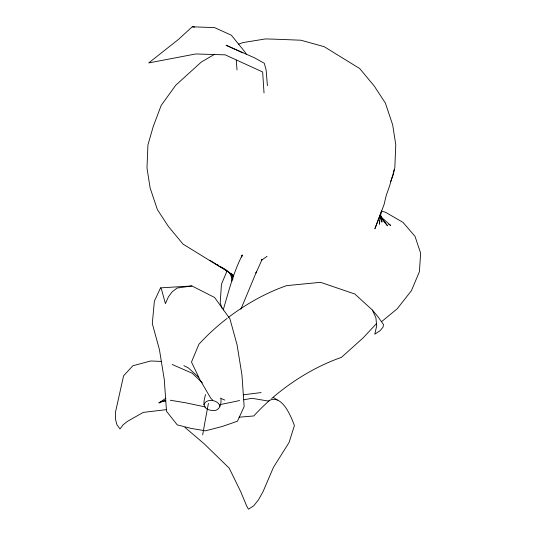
<?xml version="1.0" encoding="UTF-8"?>
<svg xmlns="http://www.w3.org/2000/svg" width="536" height="536" viewBox="0 0 536 536"><rect width="100%" height="100%" fill="white"/><g stroke="black" fill="none" stroke-linecap="round" stroke-linejoin="round"><path stroke-width="0.8" d="M379.629 220.892L379.488 224.242L380.017 217.656L381.538 211.124L374.892 228.765L384.024 204.672L386.295 195.258L389.551 186.093L394.818 167.788L395.776 144.713L392.66 124.814L385.384 103.073L374.255 86.061L359.723 68.568L324.213 46.686L300.79 40.207L274.412 39.168L265.488 38.934L243.002 42.578L238.306 44.274M379.763 217.549L379.836 215.874M394.121 169.838L393.484 174.26L390.543 181.738M221.006 399.213C221.375 405.404 219.003 411.715 211.821 410.429C202.045 409.383 203.245 402.73 205.549 394.503M203.915 404.727C205.958 397.967 218.601 399.688 219.874 406.281M223.251 310.036L224.343 306.023C229.448 288.716 233.984 271.075 242.359 254.982L241.796 256.416M227.184 270.633L221.442 284.274L220.216 302.8L221.991 308.153M240.878 309.239L256.53 271.625L255.967 273.038L262.084 259.478L261.253 260.329M160.552 287.865L154.375 301.111L152.304 323.603L159.427 349.613L164.277 379.522L166.522 411.293L177.255 424.88L190.963 428.371L205.482 430.844L222.326 426.462L237.448 421.216L244.168 406.563L241.924 374.791L237.073 344.882L229.944 318.866L214.568 297.447L191.915 285.949L160.552 287.865L161.436 289.005L165.403 303.637L168.351 296.991L172.15 291.812L177.115 288.046L191.915 285.949M376.48 323.597L363.1 337.915L341.466 357.338A138.315 83.16 -37.4 0 0 271.665 398.556M246.413 54.424L245.213 52.334L231.364 35.222L214.588 27.611L192.243 26.8L178.528 39.356L148.707 62.947L195.687 53.968L225.18 54.846L262.653 71.965L264.02 92.936M381.592 321.64L397.243 308.749L411.427 290.659L419.4 271.712L420.633 253.193L415.032 236.363L402.985 222.366L385.31 212.162L381.364 211.144M261.461 260.308L267.069 256.282M165.483 401.203A138.315 34.378 89.1 0 0 158.978 402.878L165.859 398.241M214.722 54.203L201.268 62.076L175.681 85.298L161.169 105.445L153.209 126.59L147.943 144.888L146.985 167.969L150.1 187.861L157.376 209.603L168.505 226.614L183.037 244.108L218.547 265.99L226.165 270.077L220.51 266.64M158.978 402.878L165.651 400.271M219.974 404.653L239.632 400.553M243.746 399.802L251.98 398.295L268.409 401.069A138.315 34.378 89.1 0 1 294.391 425.591L289.085 442.455L273.407 467.432L263.009 491.726L258.466 499.82L253.742 505.79L248.47 509.2L246.64 505.951L240.905 492.088L229.207 468.163L204.243 443.855L184.96 427.393M243.177 394.824L261.086 392.58M166.736 409.598L143.259 412.398L127.461 421.343L123.233 424.733L120.004 428.934L116.908 424.646L115.475 419.259L115.367 412.646L123.575 375.837L132.841 365.773L150.683 360.983L161.356 361.411M238.962 417.216L253.776 415.956A138.315 83.16 -37.4 0 1 269.769 400.225M192.243 26.8L194.635 27.095M170.347 400.231L186.381 402.938L205.368 406.965M220.209 398.127L224.738 400.057M242.841 52.85L226.058 45.238L254.6 57.861L264.302 63.268L266.137 70.142L267.41 85.727M183.841 365.659L188.183 367.783L198.481 377.096M172.076 364.44L192.263 373.277L202.387 382.831M388.593 224.215L390.684 225.428L380.527 216.524M216.98 264.489L218.393 265.353M233.341 275.082L209.864 260.275M273.3 397.411L277.367 400.057M225.589 269.983L228.731 272.181L233.656 276.797L231.023 273.628M372.42 310.083L375.917 317.808L376.694 325.841L374.791 334.196L380.198 330.551L382.992 327.221L383.501 324.568L378.309 317.171L372.42 310.083L354.872 294.036L320.562 282.325L286.599 285.634A138.315 83.16 -37.4 0 0 228.49 317.339M212.651 400.044L210.876 398.409L199.975 379.796L191.493 362.048L198.91 344.246A138.315 83.16 -37.4 0 1 227.164 318.357M382.289 219.525L387.521 225.824L380.218 215.512M229.247 272.335L232.765 279.249M380.721 218.299L382.007 222.165L380.486 213.804M232.155 276.69L232.932 279.008M241.535 255.518L241.803 257.113M231.217 275.739L231.947 281.085M236.235 60.126L237.039 69.961M202.682 434.89A1026.594 297.078 86 0 1 208.43 403.4"/></g></svg>
